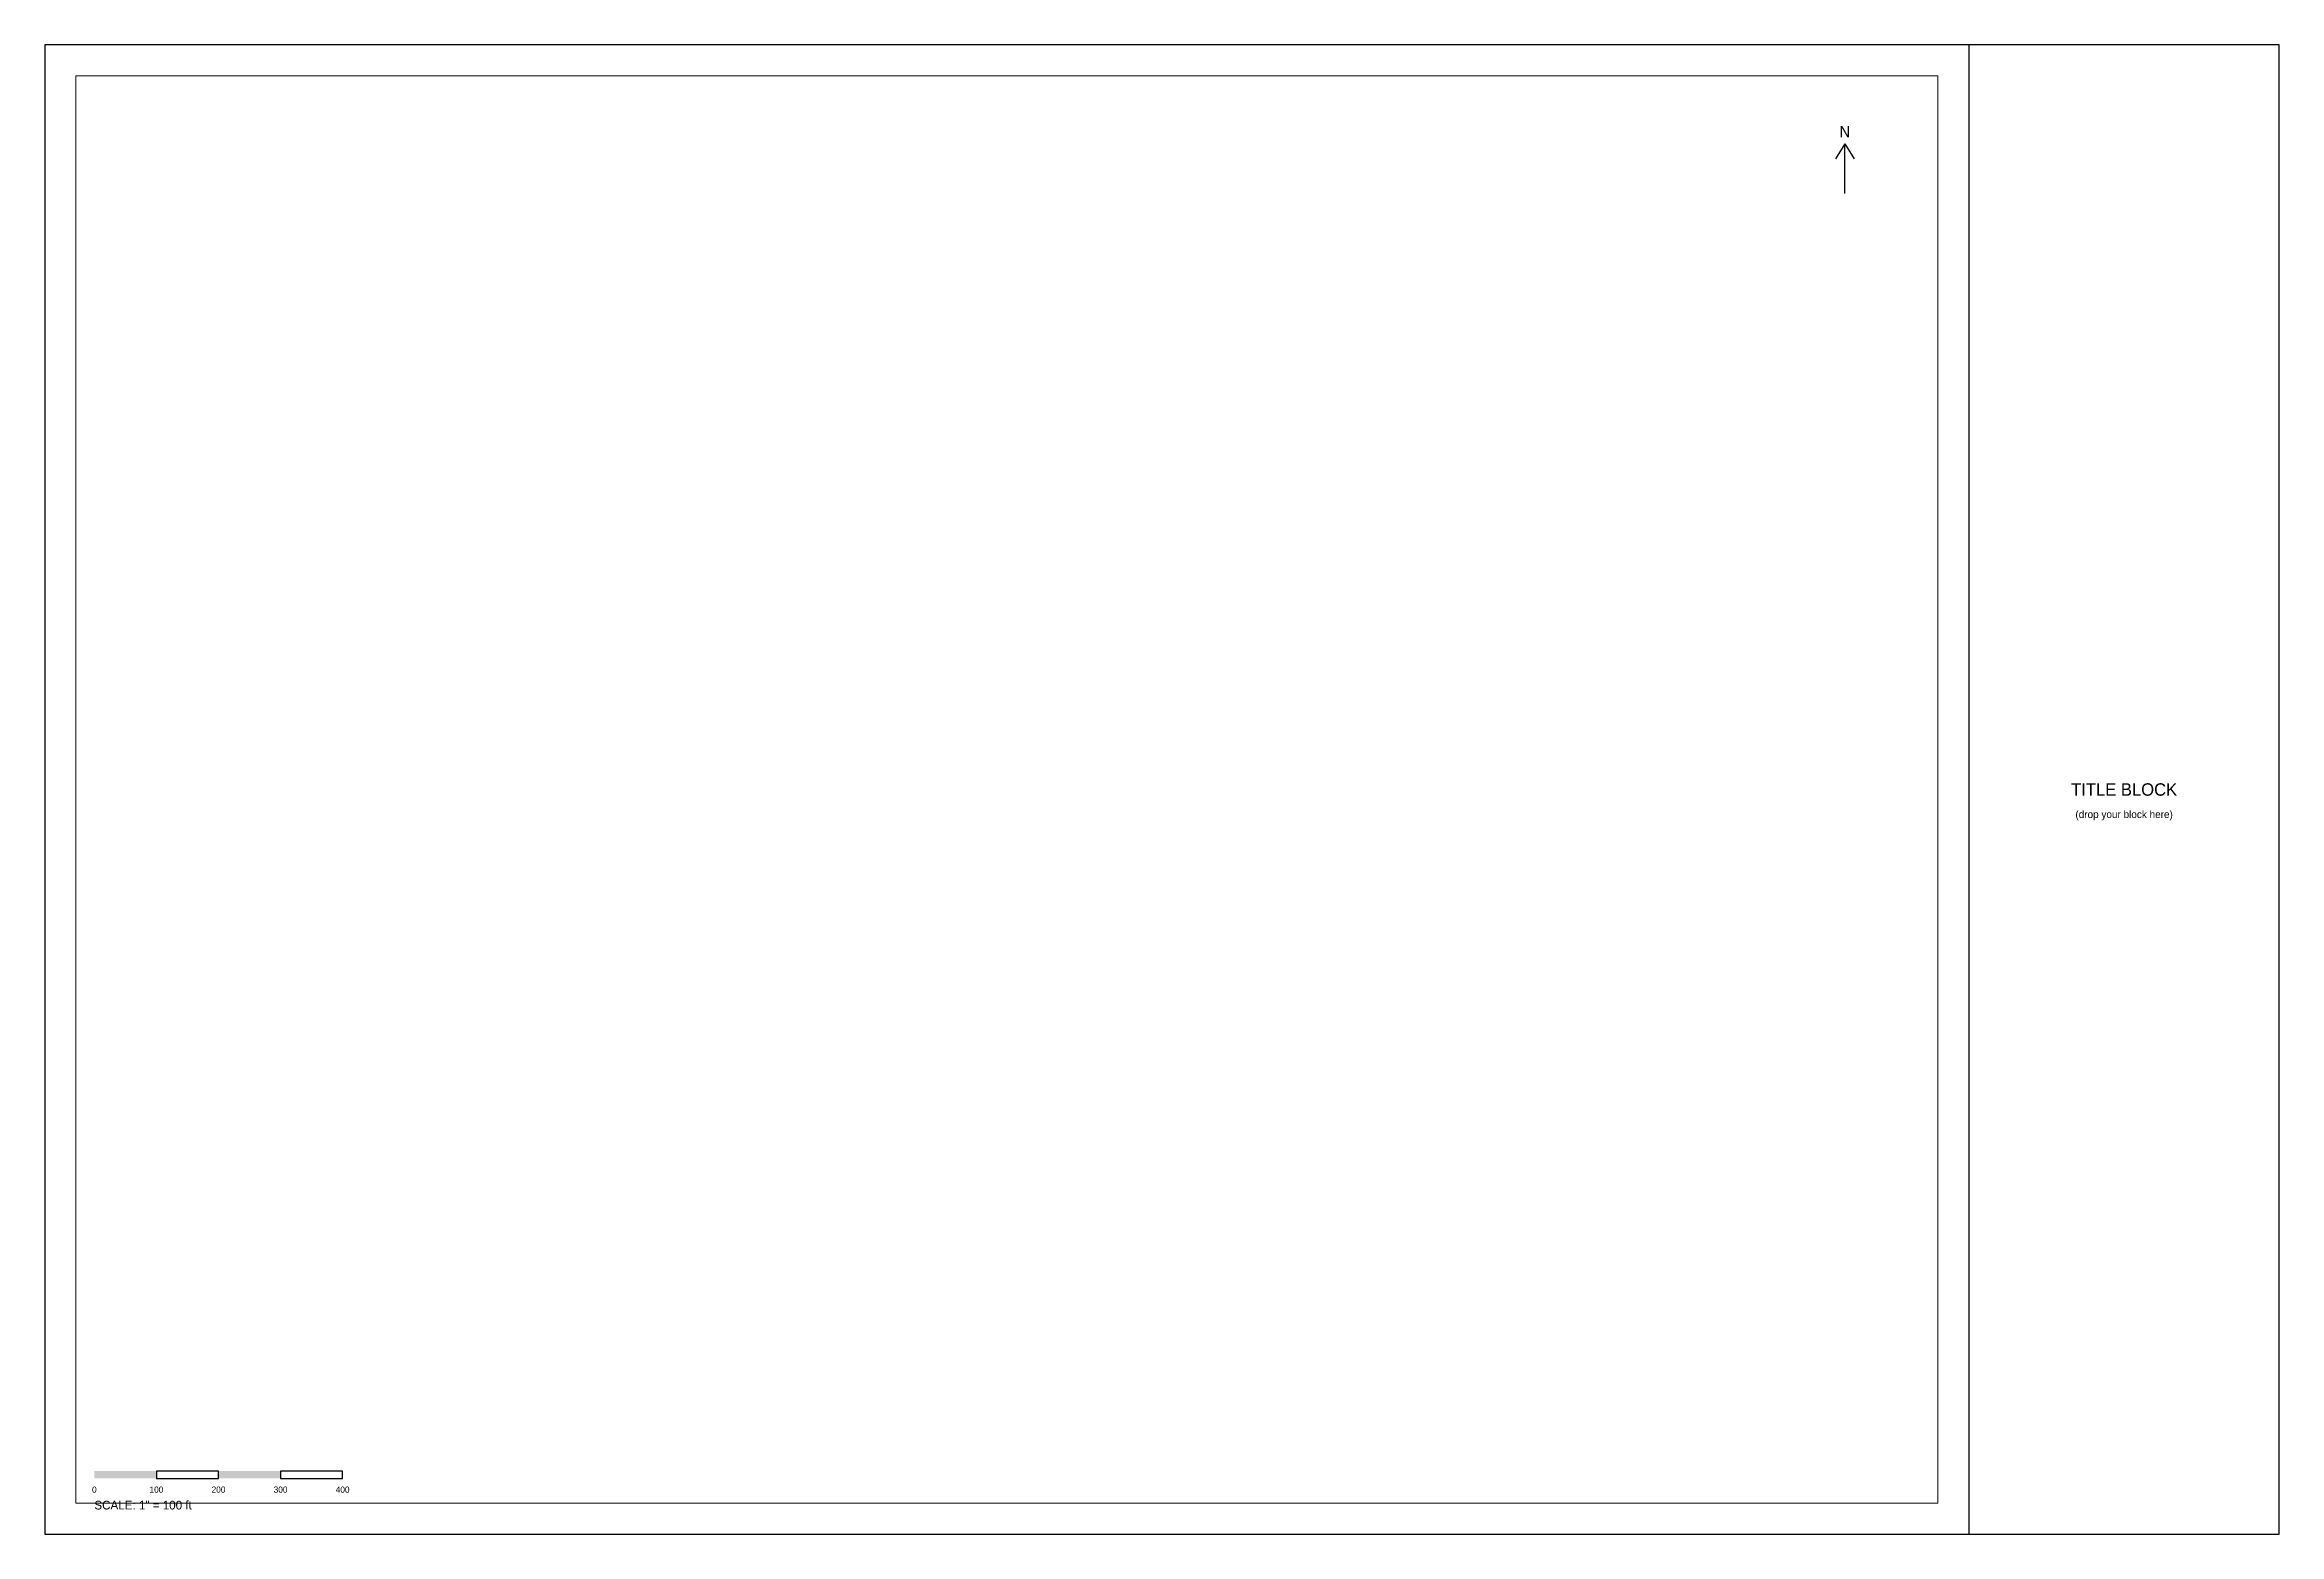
# Paper-space layout 'FAR 100-scale' of a CAD drawing. Extents: x 0 to 36, y 0 to 24.
import ezdxf
from ezdxf.enums import TextEntityAlignment as Align

# ---------------------------------------------------------------- set-up
doc = ezdxf.new("R2010")
doc.units = 21
for name, color, linetype in [('PS_NORTH_ARROW', 7, 'Continuous'), ('PS_SCALE_BAR', 7, 'Continuous'), ('SHEET_BORDER', 7, 'Continuous'), ('TITLE_BLOCK', 7, 'Continuous')]:
    doc.layers.add(name, color=color, linetype=linetype)

psp = doc.layouts.new('FAR 100-scale')

# ---------------------------------------------------------------- linework, layer by layer
at = {"layer": 'PS_NORTH_ARROW'}
for p, q in [((29, 22.4), (28.85, 22.16)), ((29, 21.6), (29, 22.4)), ((29, 22.4), (29.15, 22.16))]:
    psp.add_line(p, q, dxfattribs=at)
at = {"layer": 'PS_SCALE_BAR'}
for points in [[(1.8, 0.9), (2.8, 0.9), (2.8, 1.02), (1.8, 1.02), (1.8, 0.9)], [(3.8, 0.9), (4.8, 0.9), (4.8, 1.02), (3.8, 1.02), (3.8, 0.9)]]:
    psp.add_lwpolyline(points, close=True, dxfattribs=at)
for points in [[(0.8, 0.9), (1.8, 0.9), (0.8, 1.02), (1.8, 1.02)], [(2.8, 0.9), (3.8, 0.9), (2.8, 1.02), (3.8, 1.02)]]:
    psp.add_solid(points, dxfattribs=at)
at = {"layer": 'SHEET_BORDER'}
psp.add_lwpolyline([(0, 0), (36, 0), (36, 24), (0, 24), (0, 0)], close=True, dxfattribs=at)
at = {"layer": 'TITLE_BLOCK'}
psp.add_lwpolyline([(31, 0), (36, 0), (36, 24), (31, 24), (31, 0)], close=True, dxfattribs=at)

# ---------------------------------------------------------------- texts
at = {"layer": 'PS_NORTH_ARROW'}
psp.add_text('N', height=0.18, dxfattribs=at).set_placement((29, 22.6), align=Align.MIDDLE_CENTER)
at = {"layer": 'PS_SCALE_BAR'}
for s, p in [('0', (0.8, 0.72)), ('100', (1.8, 0.72)), ('200', (2.8, 0.72)), ('300', (3.8, 0.72)), ('400', (4.8, 0.72))]:
    psp.add_text(s, height=0.1, dxfattribs=at).set_placement(p, align=Align.MIDDLE_CENTER)
psp.add_text('SCALE: 1" = 100 ft', height=0.14, dxfattribs=at).set_placement((0.8, 0.4))
at = {"layer": 'TITLE_BLOCK'}
for s, height, p in [('TITLE BLOCK', 0.2, (33.5, 12)), ('(drop your block here)', 0.12, (33.5, 11.6))]:
    psp.add_text(s, height=height, dxfattribs=at).set_placement(p, align=Align.MIDDLE_CENTER)

# ---------------------------------------------------------------- viewports
at = {"layer": 'VIEWPORTS'}
psp.add_viewport(center=(15.5, 12), size=(30, 23), view_center_point=(6331036.876, 2152653.395), view_height=2300, dxfattribs=at)

doc.saveas('drawing.dxf')
